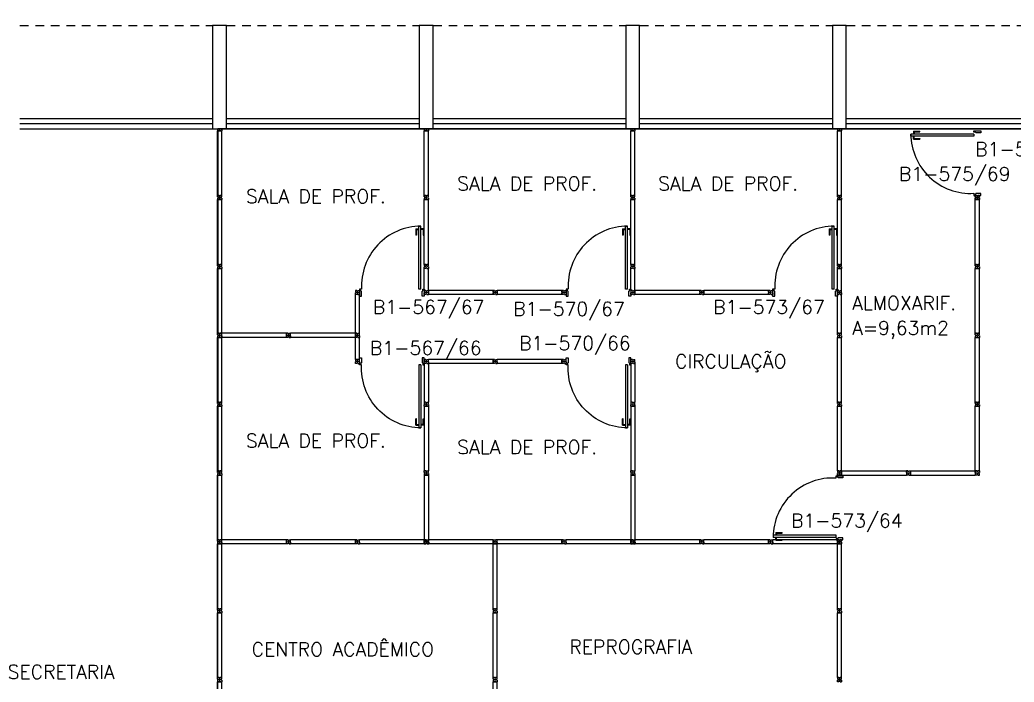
# Model space of a CAD drawing. Header units: millimetres. Extents: x 2308 to 2568, y 1142 to 1238.
# Drawn here: x 2417.63 to 2432.07, y 1218.97 to 1228.59 of the extents above; entities that cross this region are included whole.
import ezdxf

# ---------------------------------------------------------------- set-up
doc = ezdxf.new("R2010")
doc.units = ezdxf.units.MM
doc.linetypes.add('HIDDEN2', pattern=[0.1875, 0.125, -0.0625])
for name, color, linetype in [('AREA', 2, 'Continuous'), ('CENTRO_DE_CUSTO', 1, 'Continuous'), ('DIV', 2, 'Continuous'), ('ESQ', 1, 'Continuous'), ('ESTR', 3, 'Continuous'), ('PROJ', 1, 'HIDDEN2'), ('TEXTO', 2, 'Continuous'), ('TEXTO-ENDEREÇO', 2, 'Continuous'), ('USO1', 2, 'Continuous')]:
    doc.layers.add(name, color=color, linetype=linetype)
doc.styles.add('1', font='romans.shx')
doc.styles.add('UNB-100', font='simplex.shx', dxfattribs={"height": 0.2})
doc.styles.add('UNB-100-1', font='simplex.shx', dxfattribs={"height": 0.2})
doc.dimstyles.new('1-600', dxfattribs={"dimtxt": 1.1, "dimasz": 2.5, "dimexe": 2, "dimexo": 4, "dimgap": 0.2, "dimtad": 1, "dimdec": 0, "dimzin": 4, "dimdsep": 46, "dimlunit": 6, "dimtxsty": '1', "dimblk1": 'NONE', "dimblk2": 'NONE', "dimsah": 1, "dimcen": 0, "dimclrd": 2, "dimclre": 2, "dimclrt": 2, "dimadec": 0, "dimazin": 0, "dimtfac": 1, "dimtdec": 0, "dimtmove": 2, "dimatfit": 3, "dimldrblk": 'NONE', "dimfxl": 1, "dimtolj": 1, "dimtzin": 0, "dimarcsym": 0})

# ---------------------------------------------------------------- blocks, each defined once
blk = doc.blocks.new('PDV2D-SLN')
at = {"layer": 'DIV'}
for p, q in [((0.03, 0.05), (0.06, 0.05)), ((0.03, 0.035), (0.03, 0.05)), ((0.03, -0.035), (0.03, 0.035)), ((0.06, 0.05), (0.06, -0.02)), ((0.941, 0.05), (0.941, -0.02)), ((0.971, 0.05), (0.941, 0.05)), ((0.971, 0.035), (0.971, 0.05)), ((0.971, -0.035), (0.971, 0.035)), ((0.03, -0.05), (0.03, -0.035)), ((0.05, -0.05), (0.03, -0.05)), ((0.05, -0.02), (0.06, -0.02)), ((0.05, -0.02), (0.05, -0.05)), ((0.079, -0.05), (0.109, -0.05)), ((0.079, -0.05), (0.079, -0.965)), ((0.109, -0.05), (0.109, -0.965)), ((0.951, -0.02), (0.941, -0.02)), ((0.951, -0.02), (0.951, -0.05)), ((0.951, -0.05), (0.971, -0.05)), ((0.971, -0.05), (0.971, -0.035)), ((0.109, -0.965), (0.079, -0.965))]:
    blk.add_line(p, q, dxfattribs=at)
at = {"layer": 'DIV', "color": 1}
for p, q in [((0.036, -0.925), (0.036, -0.835)), ((0.046, -0.835), (0.036, -0.835)), ((0.046, -0.915), (0.046, -0.835)), ((0.141, -0.915), (0.141, -0.835)), ((0.141, -0.835), (0.151, -0.835)), ((0.151, -0.925), (0.151, -0.835)), ((0.036, -0.925), (0.076, -0.925)), ((0.046, -0.915), (0.076, -0.915)), ((0.141, -0.915), (0.111, -0.915)), ((0.151, -0.925), (0.111, -0.925))]:
    blk.add_line(p, q, dxfattribs=at)
blk.add_arc((0.076, -0.1), 0.864, 270.1564, 3.345, dxfattribs=at)
blk = doc.blocks.new('DIV-SLN')
for p, q in [((-0.0051, 0), (0.0051, 0)), ((0, -0.0051), (0, 0.0051)), ((0.0205, 0.006), (0.03, 0.006)), ((0.0205, -0.006), (0.0205, 0.006)), ((0.03, 0.03), (0.97, 0.03)), ((0.03, 0.03), (0.03, -0.03)), ((0.03, 0.009), (0.03, 0.027)), ((0.03, 0.005), (0.03, -0.005)), ((0.97, 0.03), (0.97, -0.03)), ((0.9795, 0.006), (0.97, 0.006)), ((0.97, 0.005), (0.97, -0.005)), ((0.9795, -0.006), (0.9795, 0.006)), ((1.0051, 0), (0.9949, 0)), ((0.9949, 0), (1.0051, 0)), ((1, -0.0051), (1, 0.0051)), ((0.0205, -0.006), (0.03, -0.006)), ((0.03, -0.03), (0.03, -0.009)), ((0.03, -0.009), (0.03, -0.027)), ((0.03, -0.03), (0.97, -0.03)), ((0.9795, -0.006), (0.97, -0.006))]:
    blk.add_line(p, q)
blk = doc.blocks.new('MTT-SLN')
for p, q in [((-0.008, 0.03), (-0.03, 0.03)), ((-0.03, 0.03), (-0.03, 0.006)), ((-0.0185, 0.006), (-0.03, 0.006)), ((-0.0185, -0.006), (-0.0185, 0.006)), ((-0.008, 0.03), (-0.008, 0.02)), ((-0.008, 0.02), (0.008, 0.02)), ((-0.0051, 0), (0.0051, 0)), ((0, -0.0051), (0, 0.0051)), ((0.008, 0.03), (0.03, 0.03)), ((0.008, 0.03), (0.008, 0.02)), ((0.0205, -0.006), (0.0205, 0.006)), ((0.0205, 0.006), (0.03, 0.006)), ((0.03, 0.006), (0.03, 0.03)), ((-0.03, -0.03), (-0.03, -0.006)), ((-0.0185, -0.006), (-0.03, -0.006)), ((-0.008, -0.03), (-0.03, -0.03)), ((-0.008, -0.02), (0.008, -0.02)), ((-0.008, -0.03), (-0.008, -0.02)), ((0.008, -0.03), (0.008, -0.02)), ((0.008, -0.03), (0.03, -0.03)), ((0.0205, -0.006), (0.03, -0.006)), ((0.03, -0.006), (0.03, -0.03))]:
    blk.add_line(p, q)
blk = doc.blocks.new('DIVMT-SLN')
for p, q in [((-0.03, 0.03), (-0.03, 0.006)), ((-0.008, 0.03), (-0.03, 0.03)), ((-0.0185, 0.006), (-0.03, 0.006)), ((-0.0185, -0.006), (-0.0185, 0.006)), ((-0.008, 0.03), (-0.008, 0.02)), ((-0.008, 0.02), (0.008, 0.02)), ((-0.0051, 0), (0.0051, 0)), ((0.0051, 0), (-0.0051, 0)), ((-0.0051, 0), (0.0051, 0)), ((0, -0.0051), (0, 0.0051)), ((0, 0.0051), (0, -0.0051)), ((0.008, 0.03), (0.008, 0.02)), ((0.008, 0.03), (0.03, 0.03)), ((0.0205, 0.006), (0.03, 0.006)), ((0.0205, -0.006), (0.0205, 0.006)), ((0.0205, 0.006), (0.0205, -0.006)), ((0.0205, 0.006), (0.03, 0.006)), ((0.97, 0.03), (0.03, 0.03)), ((0.03, 0.006), (0.03, 0.03)), ((0.03, -0.03), (0.03, 0.03)), ((0.03, -0.005), (0.03, 0.005)), ((0.97, -0.03), (0.97, 0.03)), ((0.97, 0.03), (0.97, 0.009)), ((0.97, 0.009), (0.97, 0.027)), ((0.9795, 0.006), (0.97, 0.006)), ((0.97, -0.005), (0.97, 0.005)), ((0.9795, 0.006), (0.9795, -0.006)), ((1.0051, 0), (0.9949, 0)), ((1, 0.0051), (1, -0.0051)), ((-0.0185, -0.006), (-0.03, -0.006)), ((-0.03, -0.03), (-0.03, -0.006)), ((-0.008, -0.03), (-0.03, -0.03)), ((-0.008, -0.03), (-0.008, -0.02)), ((-0.008, -0.02), (0.008, -0.02)), ((0.008, -0.03), (0.008, -0.02)), ((0.008, -0.03), (0.03, -0.03)), ((0.0205, -0.006), (0.03, -0.006)), ((0.0205, -0.006), (0.03, -0.006)), ((0.03, -0.006), (0.03, -0.03)), ((0.97, -0.03), (0.03, -0.03)), ((0.9795, -0.006), (0.97, -0.006)), ((0.97, -0.009), (0.97, -0.027))]:
    blk.add_line(p, q)
blk = doc.blocks.new('DIVINI-SLN')
for p, q in [((-0.005, 0), (0.005, 0)), ((0.008, 0.02), (0, 0.02)), ((0, 0.001), (0, 0.02)), ((0, -0.005), (0, 0.005)), ((0, -0.02), (0, 0.001)), ((0.008, 0.03), (0.03, 0.03)), ((0.008, 0.03), (0.008, 0.02)), ((0.02, 0.006), (0.03, 0.006)), ((0.02, 0.006), (0.02, -0.006)), ((0.02, -0.004), (0.02, 0.004)), ((0.023, 0.006), (0.027, 0.006)), ((0.97, 0.03), (0.03, 0.03)), ((0.03, -0.03), (0.03, 0.03)), ((0.03, 0.009), (0.03, 0.027)), ((0.03, -0.005), (0.03, 0.005)), ((0.97, 0.03), (0.97, 0.009)), ((0.97, -0.03), (0.97, 0.03)), ((0.97, 0.009), (0.97, 0.027)), ((0.98, 0.006), (0.97, 0.006)), ((0.97, -0.005), (0.97, 0.005)), ((0.98, 0.006), (0.98, -0.006)), ((0.99, 0), (1.008, 0)), ((0.999, 0.006), (0.999, -0.006)), ((0, -0.02), (0.008, -0.02)), ((0.008, -0.03), (0.008, -0.02)), ((0.008, -0.03), (0.03, -0.03)), ((0.02, -0.006), (0.03, -0.006)), ((0.023, -0.006), (0.027, -0.006)), ((0.03, -0.009), (0.03, -0.027)), ((0.97, -0.03), (0.03, -0.03)), ((0.98, -0.006), (0.97, -0.006)), ((0.97, -0.009), (0.97, -0.027))]:
    blk.add_line(p, q)
blk = doc.blocks.new('PDV2E-SLN')
at = {"layer": 'DIV', "color": 1}
for p, q in [((0.023, 0.925), (0.063, 0.925)), ((0.023, 0.925), (0.023, 0.835)), ((0.033, 0.915), (0.063, 0.915)), ((0.033, 0.915), (0.033, 0.835)), ((0.138, 0.925), (0.097, 0.925)), ((0.128, 0.915), (0.097, 0.915)), ((0.128, 0.915), (0.128, 0.835)), ((0.138, 0.925), (0.138, 0.835)), ((0.033, 0.835), (0.023, 0.835)), ((0.128, 0.835), (0.137, 0.835))]:
    blk.add_line(p, q, dxfattribs=at)
at = {"layer": 'DIV'}
for p, q in [((0.065, 0.05), (0.065, 0.965)), ((0.095, 0.965), (0.065, 0.965)), ((0.095, 0.05), (0.095, 0.965)), ((0.049, 0.05), (0.029, 0.05)), ((0.029, 0.05), (0.029, 0.035)), ((0.029, 0.035), (0.029, -0.035)), ((0.049, 0.02), (0.049, 0.05)), ((0.049, 0.02), (0.059, 0.02)), ((0.059, -0.05), (0.059, 0.02)), ((0.065, 0.05), (0.095, 0.05)), ((0.928, -0.05), (0.928, 0.02)), ((0.938, 0.02), (0.928, 0.02)), ((0.938, 0.05), (0.958, 0.05)), ((0.938, 0.02), (0.938, 0.05)), ((0.958, 0.05), (0.958, 0.035)), ((0.958, 0.035), (0.958, -0.035)), ((0.029, -0.035), (0.029, -0.05)), ((0.029, -0.05), (0.059, -0.05)), ((0.958, -0.05), (0.928, -0.05)), ((0.958, -0.035), (0.958, -0.05))]:
    blk.add_line(p, q, dxfattribs=at)
at = {"layer": 'DIV', "color": 1}
blk.add_arc((0.063, 0.1), 0.864, 356.655, 89.8436, dxfattribs=at)
blk = doc.blocks.new('*D77')
at = {"layer": 'USO1', "color": 2, "lineweight": -2, "transparency": 16777216}
for p, q in [((2354.426, 1232.506), (2354.426, 1237.006)), ((2420.429, 1232.506), (2420.429, 1237.006)), ((2420.429, 1235.006), (2354.426, 1235.006))]:
    blk.add_line(p, q, dxfattribs=at)
at = {"layer": 'USO1', "color": 2, "transparency": 16777216, "insert": (2387.427, 1235.756), "char_height": 1.1, "attachment_point": 5, "style": '1'}
blk.add_mtext('\\A1;Economia', dxfattribs=at)
blk = doc.blocks.new('_NONE')
at = {"color": 0, "linetype": 'ByBlock'}
blk.add_circle((0, 0), 0.25, dxfattribs=at)
blk = doc.blocks.new('*D78')
at = {"layer": 'USO1', "color": 2, "lineweight": -2, "transparency": 16777216}
for p, q in [((2420.429, 1232.506), (2420.429, 1237.006)), ((2456.429, 1232.506), (2456.429, 1237.006)), ((2456.429, 1235.006), (2420.429, 1235.006))]:
    blk.add_line(p, q, dxfattribs=at)
at = {"layer": 'USO1', "color": 2, "transparency": 16777216, "insert": (2438.429, 1235.94), "char_height": 1.1, "attachment_point": 5, "style": '1'}
blk.add_mtext('\\A1;Administração', dxfattribs=at)

msp = doc.modelspace()

# ---------------------------------------------------------------- linework, layer by layer
at = {"layer": 'CENTRO_DE_CUSTO'}
msp.add_lwpolyline([(2420.502, 1227.006), (2420.501, 1216.978), (2432.501, 1216.978), (2432.501, 1213.978), (2456.458, 1213.978), (2456.458, 1227.006), (2420.502, 1227.006)], dxfattribs=at)
at = {"layer": 'DIV'}
for p, q in [((2423.501, 1224.658), (2423.501, 1224.978)), ((2423.561, 1224.658), (2423.561, 1224.978)), ((2426.501, 1224.658), (2426.501, 1224.978)), ((2426.561, 1224.658), (2426.561, 1224.978)), ((2429.501, 1224.658), (2429.501, 1224.978)), ((2429.561, 1224.658), (2429.561, 1224.978)), ((2423.501, 1223.598), (2423.501, 1223.038)), ((2423.561, 1223.598), (2423.561, 1223.038)), ((2426.501, 1223.598), (2426.501, 1223.038)), ((2426.561, 1223.598), (2426.561, 1223.038))]:
    msp.add_line(p, q, dxfattribs=at)
at = {"layer": 'ESQ'}
for p, q in [((2417.631, 1227.156), (2420.433, 1227.156)), ((2417.631, 1227.081), (2420.433, 1227.081)), ((2420.631, 1227.156), (2423.433, 1227.156)), ((2420.631, 1227.081), (2423.433, 1227.081)), ((2423.631, 1227.156), (2426.433, 1227.156)), ((2423.631, 1227.081), (2426.433, 1227.081)), ((2426.631, 1227.156), (2429.433, 1227.156)), ((2426.631, 1227.081), (2429.433, 1227.081)), ((2429.631, 1227.156), (2432.433, 1227.156)), ((2429.631, 1227.081), (2432.433, 1227.081)), ((2417.631, 1227.006), (2420.433, 1227.006)), ((2420.631, 1227.006), (2423.433, 1227.006)), ((2423.631, 1227.006), (2426.433, 1227.006)), ((2426.631, 1227.006), (2429.433, 1227.006)), ((2429.631, 1227.006), (2432.433, 1227.006))]:
    msp.add_line(p, q, dxfattribs=at)
at = {"layer": 'ESTR'}
for points in [[(2420.629, 1227.006), (2420.629, 1228.506), (2420.429, 1228.506), (2420.429, 1227.006)], [(2423.629, 1227.006), (2423.629, 1228.506), (2423.429, 1228.506), (2423.429, 1227.006)], [(2426.629, 1227.006), (2426.629, 1228.506), (2426.429, 1228.506), (2426.429, 1227.006)], [(2429.629, 1227.006), (2429.629, 1228.506), (2429.429, 1228.506), (2429.429, 1227.006)]]:
    msp.add_lwpolyline(points, close=True, dxfattribs=at)
at = {"layer": 'PROJ'}
for p, q in [((2417.631, 1228.506), (2420.431, 1228.506)), ((2420.631, 1228.506), (2423.431, 1228.506)), ((2423.631, 1228.506), (2426.431, 1228.506)), ((2426.631, 1228.506), (2429.431, 1228.506)), ((2429.631, 1228.506), (2432.431, 1228.506))]:
    msp.add_line(p, q, dxfattribs=at)

# ---------------------------------------------------------------- block references
at = {"layer": 'DIV'}
for name, p, rotation in [('DIVINI-SLN', (2420.531, 1227.006), 270), ('DIVINI-SLN', (2423.531, 1227.006), 270), ('DIVINI-SLN', (2426.531, 1227.006), 270), ('DIVINI-SLN', (2429.531, 1227.006), 270), ('PDV2D-SLN', (2431.531, 1227.008), 270), ('DIVMT-SLN', (2420.531, 1226.008), 270), ('DIVMT-SLN', (2423.531, 1226.008), 270), ('DIVMT-SLN', (2426.531, 1226.008), 270), ('DIVMT-SLN', (2429.531, 1226.008), 270), ('DIVMT-SLN', (2431.531, 1226.008), 270), ('PDV2D-SLN', (2423.531, 1224.628), 180), ('PDV2D-SLN', (2426.531, 1224.628), 180), ('PDV2D-SLN', (2429.531, 1224.628), 180), ('PDV2D-SLN', (2429.531, 1224.628), 180), ('DIVMT-SLN', (2420.531, 1225.008), 270), ('DIVMT-SLN', (2429.531, 1225.008), 270), ('DIVMT-SLN', (2431.531, 1225.008), 270), ('DIVMT-SLN', (2420.531, 1224.008), 270), ('DIV-SLN', (2421.531, 1224.008), 180), ('DIV-SLN', (2422.531, 1224.008), 180), ('DIVMT-SLN', (2429.531, 1224.008), 270), ('DIVMT-SLN', (2431.531, 1224.008), 270), ('DIV-SLN', (2424.531, 1223.628), 180), ('DIV-SLN', (2425.531, 1223.628), 180), ('DIVMT-SLN', (2420.531, 1223.008), 270), ('DIVMT-SLN', (2429.531, 1223.008), 270), ('DIVMT-SLN', (2431.531, 1223.008), 270), ('DIVMT-SLN', (2420.531, 1222.008), 270), ('DIVMT-SLN', (2430.531, 1222.008), 180), ('DIVMT-SLN', (2431.531, 1222.008), 180), ('PDV2E-SLN', (2429.531, 1221.008), 90), ('DIVMT-SLN', (2420.531, 1221.008), 270), ('DIV-SLN', (2421.531, 1221.008), 180), ('DIV-SLN', (2422.531, 1221.008), 180), ('DIV-SLN', (2423.531, 1221.008), 180), ('DIV-SLN', (2424.531, 1221.008), 180), ('DIVMT-SLN', (2424.531, 1221.008), 270), ('DIV-SLN', (2425.531, 1221.008), 180), ('DIV-SLN', (2426.531, 1221.008), 180), ('DIV-SLN', (2427.531, 1221.008), 180), ('DIV-SLN', (2428.531, 1221.008), 180), ('DIV-SLN', (2429.531, 1221.008), 180), ('DIVMT-SLN', (2429.531, 1221.008), 270), ('DIVMT-SLN', (2420.531, 1220.008), 270), ('DIVMT-SLN', (2424.531, 1220.008), 270), ('DIVMT-SLN', (2429.531, 1220.008), 270), ('DIVMT-SLN', (2420.531, 1219.008), 270), ('DIVMT-SLN', (2424.531, 1219.008), 270)]:
    msp.add_blockref(name, p, dxfattribs=dict(at, rotation=rotation))
for p in [(2431.531, 1226.008), (2423.531, 1225.008), (2426.531, 1225.008), (2429.531, 1225.008), (2421.531, 1224.008), (2422.531, 1224.008), (2422.531, 1223.628), (2423.531, 1223.628), (2424.531, 1223.628), (2425.531, 1223.628), (2426.531, 1223.628), (2423.531, 1223.008), (2426.531, 1223.008), (2429.531, 1222.008), (2421.531, 1221.008), (2422.531, 1221.008), (2423.536, 1221.008), (2425.531, 1221.008), (2426.531, 1221.008), (2426.536, 1221.008), (2427.531, 1221.008), (2428.531, 1221.008), (2429.531, 1221.008), (2429.531, 1219.008)]:
    msp.add_blockref('MTT-SLN', p, dxfattribs=at)
at = {"layer": 'DIV', "xscale": -1}
for name, p, rotation in [('MTT-SLN', (2422.531, 1224.628), 180), ('DIV-SLN', (2422.531, 1223.628), 270), ('MTT-SLN', (2423.531, 1224.628), 180), ('MTT-SLN', (2424.531, 1224.628), 180), ('MTT-SLN', (2425.531, 1224.628), 180), ('MTT-SLN', (2426.531, 1224.628), 180), ('MTT-SLN', (2427.531, 1224.628), 180), ('MTT-SLN', (2428.531, 1224.628), 180), ('MTT-SLN', (2429.531, 1224.628), 180), ('DIVMT-SLN', (2423.531, 1222.008), 270), ('DIVMT-SLN', (2426.531, 1222.008), 270), ('DIVMT-SLN', (2423.531, 1221.008), 270), ('DIVMT-SLN', (2426.531, 1221.008), 270)]:
    msp.add_blockref(name, p, dxfattribs=dict(at, rotation=rotation))
for name, p in [('DIV-SLN', (2424.531, 1224.628)), ('DIV-SLN', (2425.531, 1224.628)), ('DIV-SLN', (2427.531, 1224.628)), ('DIV-SLN', (2428.531, 1224.628)), ('PDV2D-SLN', (2423.531, 1223.628)), ('PDV2D-SLN', (2426.531, 1223.628))]:
    msp.add_blockref(name, p, dxfattribs=at)

# ---------------------------------------------------------------- texts
at = {"layer": 'AREA', "style": 'UNB-100'}
msp.add_text('A=9,63m2', height=0.2, dxfattribs=at).set_placement((2429.714, 1224.015))
at = {"layer": 'TEXTO', "linetype": 'Continuous', "style": 'UNB-100'}
for s, p in [('SALA DE PROF.', (2423.98, 1226.111)), ('SALA DE PROF.', (2426.898, 1226.111)), ('SALA DE PROF.', (2420.912, 1225.926)), ('ALMOXARIF.', (2429.714, 1224.375)), ('CIRCULAÇÃO', (2427.142, 1223.529)), ('SALA DE PROF.', (2420.912, 1222.377)), ('SALA DE PROF.', (2423.98, 1222.284)), ('CENTRO ACADÊMICO', (2420.995, 1219.348)), ('REPROGRAFIA', (2425.608, 1219.384)), ('SECRETARIA', (2417.452, 1219.02))]:
    msp.add_text(s, height=0.2, dxfattribs=at).set_placement(p)
at = {"layer": 'TEXTO-ENDEREÇO', "style": 'UNB-100-1'}
for s, p in [('B1-577/69', (2431.501, 1226.61)), ('B1-575/69', (2430.393, 1226.251)), ('B1-567/67', (2422.754, 1224.318)), ('B1-570/67', (2424.793, 1224.291)), ('B1-573/67', (2427.697, 1224.318)), ('B1-570/66', (2424.878, 1223.793)), ('B1-567/66', (2422.713, 1223.724)), ('B1-573/64', (2428.826, 1221.217))]:
    msp.add_text(s, height=0.2, dxfattribs=at).set_placement(p)

# ---------------------------------------------------------------- dimensions: what is measured, and where the dimension line sits
at = {"layer": 'USO1'}
for p1, p2, text, picture, middle in [((2420.429, 1228.506), (2354.426, 1228.506), 'Economia', '*D77', (2387.427, 1235.756)), ((2456.429, 1228.506), (2420.429, 1228.506), 'Administração', '*D78', (2438.429, 1235.94))]:
    dim = msp.add_aligned_dim(p1=p1, p2=p2, distance=-6.5, text=text, dimstyle='1-600', dxfattribs=at)
    dim.commit()
    dim.dimension.update_dxf_attribs({"geometry": picture, "text_midpoint": middle})

doc.saveas('drawing.dxf')
